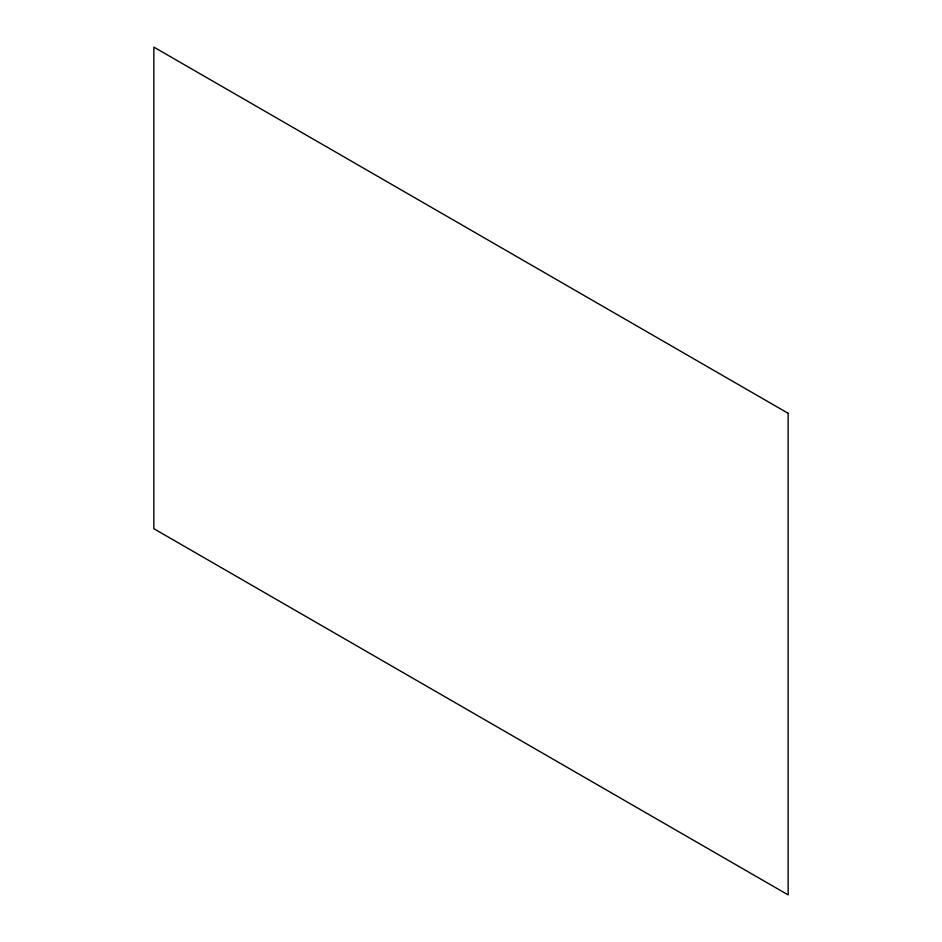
<?xml version="1.0" encoding="UTF-8"?>
<svg xmlns="http://www.w3.org/2000/svg" width="942" height="942" viewBox="0 0 942 942"><rect width="100%" height="100%" fill="white"/><g stroke="black" fill="none" stroke-linecap="round" stroke-linejoin="round"><path stroke-width="1.41" d="M788.148 413.303L153.852 47.1L153.852 528.697L788.148 894.9L788.148 413.303"/></g></svg>
